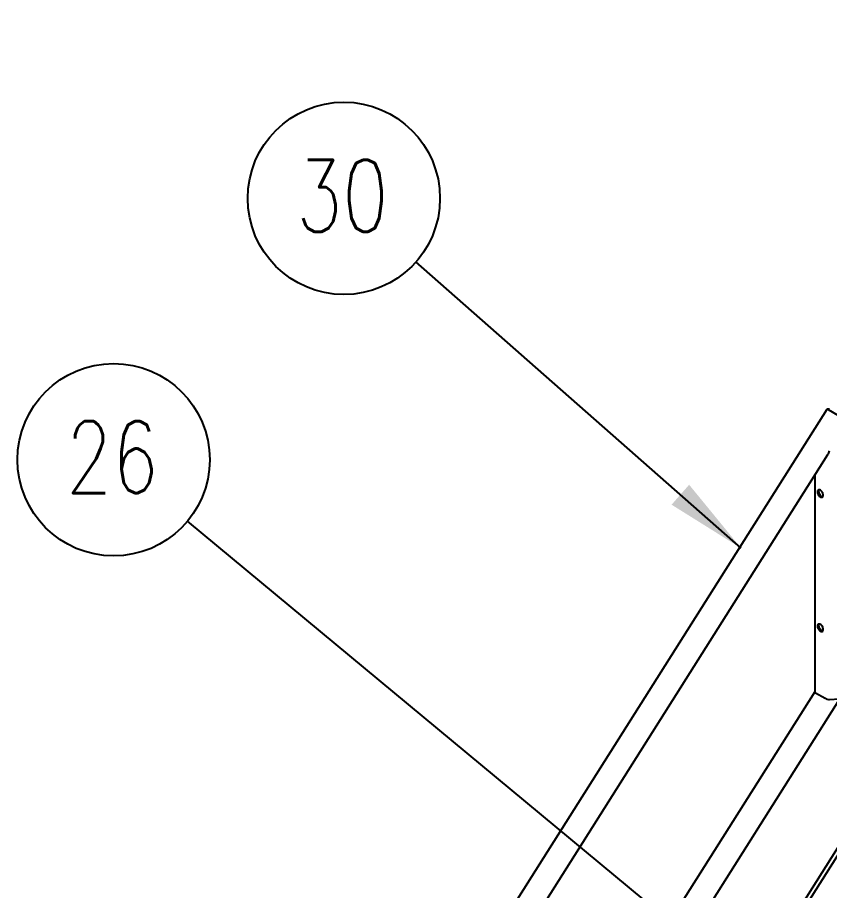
# Model space of a CAD drawing. Header units: millimetres. Extents: x 0 to 55611, y 0 to 32827.
# Drawn here: x 28353 to 29609, y 9138 to 10488 of the extents above; entities that cross this region are included whole.
import ezdxf

# ---------------------------------------------------------------- set-up
doc = ezdxf.new("R2010")
doc.units = ezdxf.units.MM
doc.header["$LTSCALE"] = 10
doc.linetypes.add('SLD-Continua', pattern=[0])
doc.layers.add('FIMSA-ACOTACIONES', color=7, linetype='SLD-Continua')
doc.layers.add('STRUC', color=5, linetype='SLD-Continua')
doc.styles.add('1', font='romans.shx', dxfattribs={"height": 125})
doc.styles.add('SLDTEXTSTYLE18', font='romans.shx', dxfattribs={"width": 0.75})
doc.dimstyles.new('50', dxfattribs={"dimscale": 0, "dimtxt": 125, "dimasz": 125, "dimexe": 125, "dimexo": 125, "dimgap": 50, "dimtad": 1, "dimdec": 0, "dimlfac": 49.861111, "dimzin": 1, "dimtxsty": '1', "dimcen": 2.5, "dimclrd": 1, "dimclre": 1, "dimadec": 0, "dimazin": 0, "dimtfac": 1, "dimtdec": 0, "dimtmove": 0, "dimatfit": 3, "dimfxl": 1, "dimtzin": 1, "dimarcsym": 0})

# ---------------------------------------------------------------- blocks, each defined once
blk = doc.blocks.new('SW_NOTE_0_70')
at = {"layer": 'FIMSA-ACOTACIONES', "color": 0}
blk.add_circle((-111.6, 98.2), 148.7, dxfattribs=at)
at = {"layer": 'FIMSA-ACOTACIONES', "color": 0, "insert": (-113.9, 157.7), "char_height": 111.12, "attachment_point": 2, "style": 'SLDTEXTSTYLE18'}
blk.add_mtext('30', dxfattribs=at)
blk = doc.blocks.new('SW_NOTE_0_71')
at = {"layer": 'FIMSA-ACOTACIONES', "color": 0}
blk.add_circle((-114.5, 94.9), 148.7, dxfattribs=at)
at = {"layer": 'FIMSA-ACOTACIONES', "color": 0, "insert": (-116.7, 154.3), "char_height": 111.12, "attachment_point": 2, "style": 'SLDTEXTSTYLE18'}
blk.add_mtext('26', dxfattribs=at)

msp = doc.modelspace()

# ---------------------------------------------------------------- linework, layer by layer
at = {"layer": 'STRUC', "linetype": 'SLD-Continua', "lineweight": 25}
for p, q in [((28452.9, 7356.1), (30886.4, 11203.8)), ((28458.3, 7353), (30891.7, 11200.7)), ((29604.9, 9881.5), (28415.9, 8001.6)), ((29607.2, 9881.3), (29621.8, 9872.8)), ((28454.7, 7990.7), (29606.5, 9811.8)), ((29586.2, 9779.6), (29586.2, 9445)), ((29586.2, 9445.2), (29136.8, 8734.7)), ((29138.2, 8664.6), (29625.1, 9434.5)), ((29587.6, 9443.6), (29602.2, 9435.1)), ((29609.1, 9433.3), (29623.8, 9434.1))]:
    msp.add_line(p, q, dxfattribs=at)
at = {"layer": 'STRUC', "linetype": 'SLD-Continua', "lineweight": 25, "flags": 128}
for points in [[(29599.4, 9749), (29599.3, 9750.1), (29599, 9751.4), (29598.5, 9752.6), (29597.8, 9753.8), (29597, 9754.9), (29596.1, 9755.9), (29595.2, 9756.6), (29594.2, 9757.1), (29593.2, 9757.3), (29592.4, 9757.3), (29591.6, 9757), (29591.1, 9756.5), (29590.7, 9755.7), (29590.4, 9754.7), (29590.4, 9753.6), (29590.7, 9752.4), (29591.1, 9751.1), (29591.6, 9749.9), (29592.4, 9748.7), (29593.2, 9747.7), (29594.2, 9746.9), (29595.2, 9746.2), (29596.1, 9745.9), (29597, 9745.8), (29597.8, 9745.9), (29598.5, 9746.4), (29599, 9747), (29599.3, 9747.9), (29599.4, 9749)], [(29592.7, 9757.3), (29592.4, 9756.7), (29592.2, 9755.7), (29592.2, 9754.6), (29592.4, 9753.4), (29592.8, 9752.1), (29593.4, 9750.9), (29594.1, 9749.7), (29595, 9748.7), (29595.9, 9747.9), (29596.9, 9747.2), (29597.8, 9746.9), (29598.7, 9746.8), (29598.8, 9746.8)], [(29599.4, 9541.6), (29599.3, 9542.7), (29599, 9544), (29598.5, 9545.2), (29597.8, 9546.4), (29597, 9547.5), (29596.1, 9548.5), (29595.2, 9549.2), (29594.2, 9549.7), (29593.2, 9549.9), (29592.4, 9549.9), (29591.6, 9549.6), (29591.1, 9549.1), (29590.7, 9548.3), (29590.4, 9547.3), (29590.4, 9546.2), (29590.7, 9545), (29591.1, 9543.7), (29591.6, 9542.5), (29592.4, 9541.3), (29593.2, 9540.3), (29594.2, 9539.5), (29595.2, 9538.8), (29596.1, 9538.5), (29597, 9538.4), (29597.8, 9538.5), (29598.5, 9539), (29599, 9539.6), (29599.3, 9540.5), (29599.4, 9541.6)], [(29592.7, 9549.9), (29592.4, 9549.3), (29592.2, 9548.3), (29592.2, 9547.2), (29592.4, 9546), (29592.8, 9544.7), (29593.4, 9543.5), (29594.1, 9542.3), (29595, 9541.3), (29595.9, 9540.5), (29596.9, 9539.8), (29597.8, 9539.5), (29598.7, 9539.4), (29598.8, 9539.4)]]:
    msp.add_lwpolyline(points, dxfattribs=at)
at = {"layer": 'STRUC', "linetype": 'SLD-Continua', "lineweight": 25}
for centre, radius, start, end in [((29605.8, 9875.1), 7.17, 62.1529, 93.3053), ((29602.1, 9873.4), 9.43, 57.0506, 69.4664)]:
    msp.add_arc(centre, radius, start, end, dxfattribs=at)
for centre, major_axis, ratio, start_param, end_param in [((29605.7, 9873.6), (3.1, 10.9), 0.343216, 0.765794, 0.869762), ((29605.7, 9873.6), (3.1, 10.9), 0.343216, 0.765794, 0.869762), ((29605.7, 9819.6), (3.1, 10.9), 0.343216, 4.011354, 4.628025), ((29605.7, 9819.6), (3.1, 10.9), 0.343216, 4.011354, 4.628025), ((29591, 9443.8), (4.86, -1.41), 0.291909, 3.225956, 4.011354), ((29591, 9443.8), (4.86, -1.41), 0.291909, 3.225956, 4.011354), ((29605.7, 9435.3), (4.86, -1.41), 0.291909, 4.011354, 5.582151), ((29605.7, 9435.3), (4.86, -1.41), 0.291909, 4.011354, 5.582151)]:
    msp.add_ellipse(centre, major_axis=major_axis, ratio=ratio, start_param=start_param, end_param=end_param, dxfattribs=at)

# ---------------------------------------------------------------- block references
at = {"layer": 'FIMSA-ACOTACIONES'}
for name, p in [('SW_NOTE_0_70', (28969.4, 10109.7)), ('SW_NOTE_0_71', (28616.1, 9709))]:
    msp.add_blockref(name, p, dxfattribs=at)

# ---------------------------------------------------------------- leaders
for points in [[(29472.2, 9667.2), (28969.4, 10109.7)], [(29635.2, 8864.4), (28616.1, 9709)]]:
    msp.add_leader(points, dimstyle='50', override={"dimscale": 1, "dimlfac": 1})

doc.saveas('drawing.dxf')
